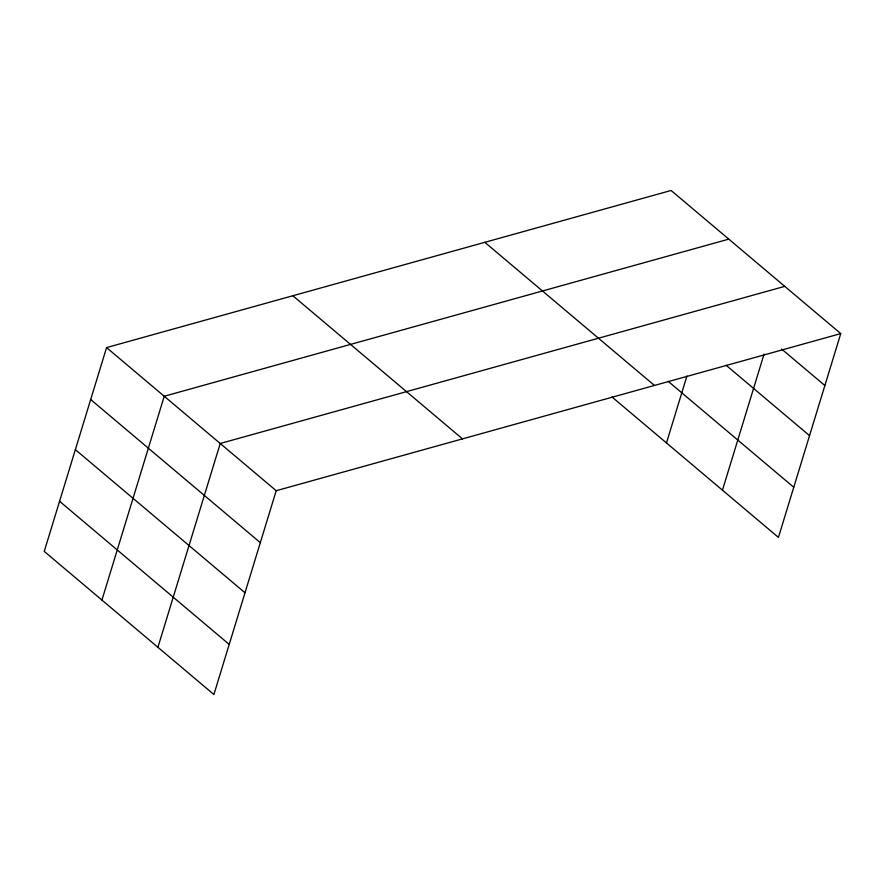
<?xml version="1.0" encoding="UTF-8"?>
<svg xmlns="http://www.w3.org/2000/svg" width="885" height="885" viewBox="0 0 885 885"><rect width="100%" height="100%" fill="white"/><g stroke="black" fill="none" stroke-linecap="round" stroke-linejoin="round"><path stroke-width="1.33" d="M840.75 333.601L671.107 190.474L106.565 347.595L44.25 551.399L213.893 694.526L276.197 490.721L840.75 333.601L778.435 537.405L611.944 396.934M101.93 600.063L164.234 396.259L728.786 239.138M157.906 647.3L220.221 443.496L784.774 286.364M666.482 442.942L686.926 376.048M722.459 490.168L764.054 354.133M781.566 349L824.875 385.539M726.109 365.251L809.554 435.652M668.164 381.324L793.768 487.281M484.814 242.324L654.446 385.451M292.858 295.745L462.501 438.872M106.565 347.595L276.197 490.721M90.679 399.533L260.323 542.66M75.358 449.646L245.001 592.773M59.572 501.286L229.215 644.413"/></g></svg>
